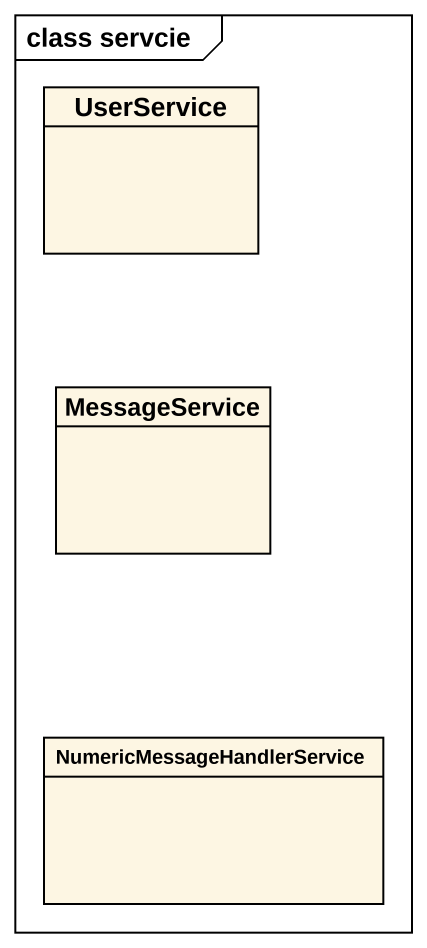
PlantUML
@startuml
mainframe class servcie
hide circle
hide empty members
class UserService
class MessageService
class NumericMessageHandlerService
@enduml
